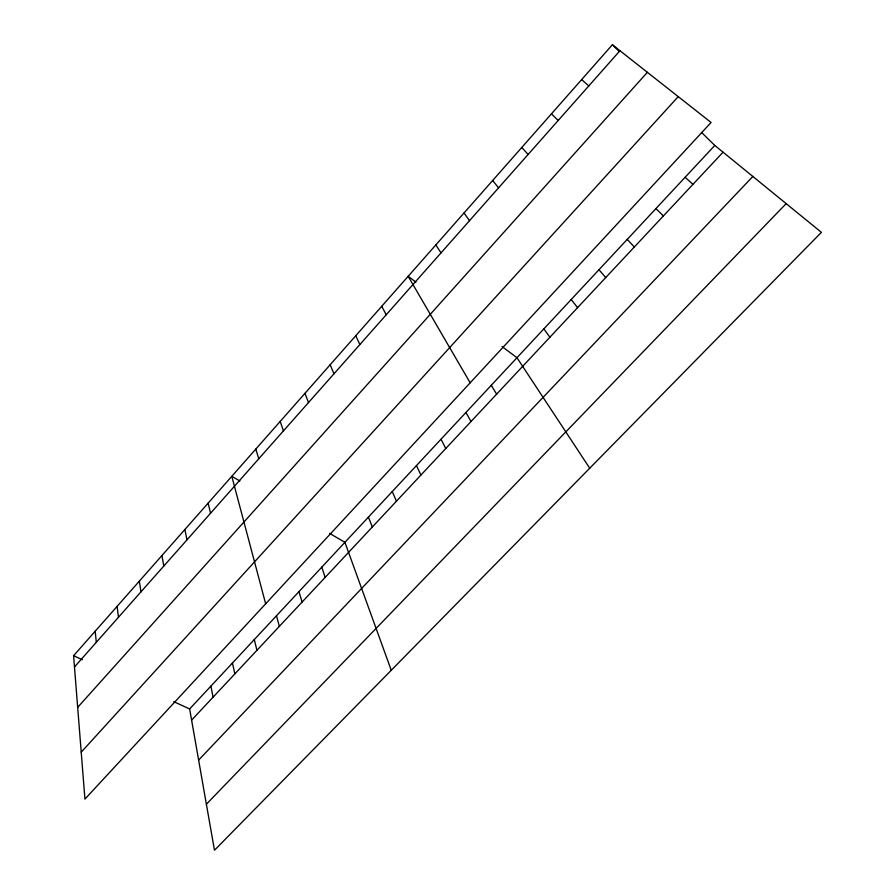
<?xml version="1.0" encoding="UTF-8"?>
<svg xmlns="http://www.w3.org/2000/svg" width="895" height="895" viewBox="0 0 895 895"><rect width="100%" height="100%" fill="white"/><g stroke="black" fill="none" stroke-linecap="round" stroke-linejoin="round"><path stroke-width="1.34" d="M73.591 655.711L612.37 44.75L711.077 122.481L84.935 799.101L73.591 655.711L82.362 659.738M74.475 666.976L619.955 50.713M77.675 707.374L647.376 72.316M81.221 752.169L678.242 96.626M189.639 708.952L714.792 145.449L821.409 232.342L214.476 850.25L189.639 708.952L173.798 701.68M191.608 720.117L723.059 152.184M198.634 760.079L752.852 176.46M206.387 804.213L786.168 203.624M239.871 481.007L231.805 476.308L265.658 603.801M329.517 533.331L344.922 542.325L391.249 670.277M415.94 282.126L408.165 276.309L470.177 382.814M502.05 346.555L516.974 357.72L589.727 468.219M581.638 79.599L588.787 85.931M685.122 177.288L692.976 184.325M612.37 44.75L619.306 51.563M701.613 132.494L714.792 145.449M655.934 208.602L663.396 215.93M551.454 113.822L558.178 120.512M627.227 239.412L634.32 247.009M521.796 147.462L528.106 154.477M598.99 269.708L605.714 277.584M492.653 180.51L498.571 187.849M571.211 299.523L577.577 307.656M464.002 212.988L469.539 220.651M543.869 328.857L549.888 337.236M435.854 244.917L441.011 252.882M491.265 385.297L496.624 394.158M465.948 412.472L471.005 421.534M381.74 306.269L386.204 314.794M441.011 439.221L445.766 448.507M355.751 335.759L359.88 344.53M416.455 465.579L420.918 475.055M392.256 491.534L396.44 501.222M330.165 364.768L333.98 373.797M368.416 517.12L372.32 526.987M304.994 393.308L308.495 402.582M280.213 421.411L283.424 430.92M321.775 567.161L325.153 577.398M298.964 591.651L302.085 602.044M255.813 449.077L258.744 458.799M276.465 615.782L279.352 626.343M254.303 639.567L256.943 650.296M208.155 503.113L210.526 513.271M232.443 663.016L234.859 673.901M184.873 529.516L186.977 539.875M210.896 686.141L213.077 697.171M161.939 555.526L163.785 566.076M139.351 581.135L140.951 591.875M117.111 606.362L118.464 617.281M95.183 631.221L96.302 642.319"/></g></svg>
